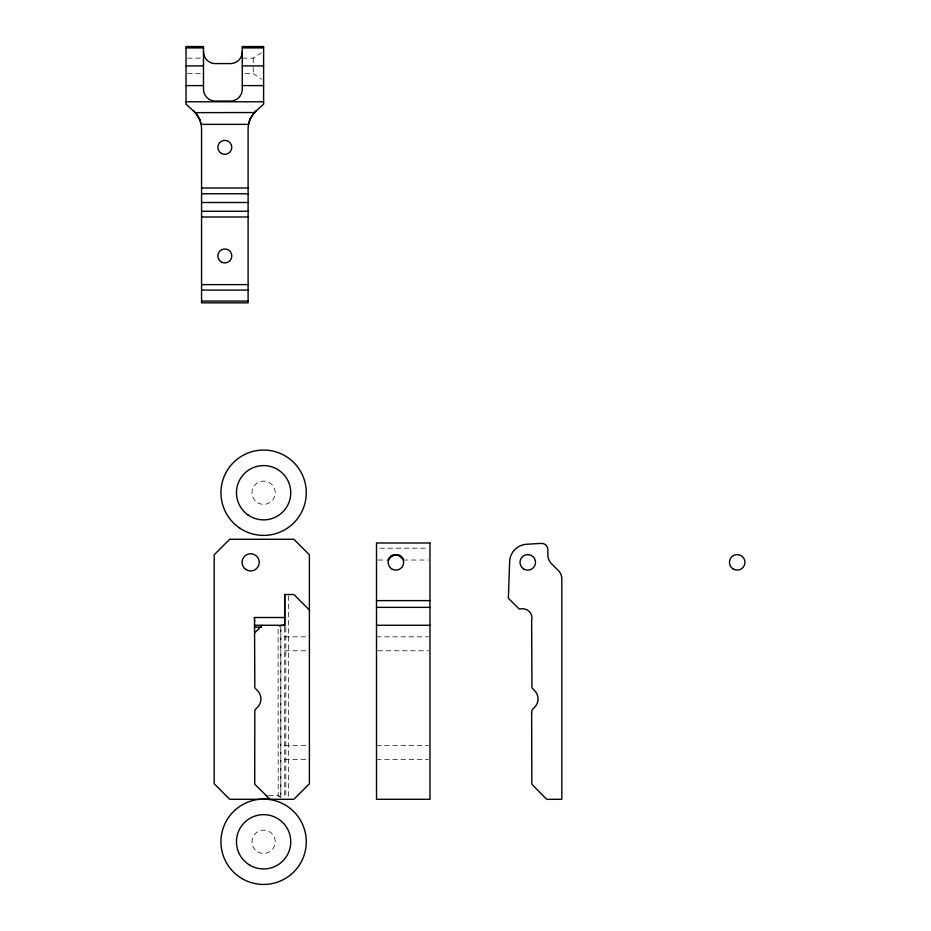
<?xml version="1.0" encoding="UTF-8"?>
<svg xmlns="http://www.w3.org/2000/svg" width="931" height="931" viewBox="0 0 931 931"><rect width="100%" height="100%" fill="white"/><g stroke="black" fill="none" stroke-linecap="round" stroke-linejoin="round"><path stroke-width="0.7" stroke-dasharray="4.66 3.49" d="M280.836 626.97L280.836 797.832L280.836 626.726M242.281 58.153L253.244 58.153L261.308 52.788M187.492 58.153L202.039 58.153M187.492 73.665L202.039 73.665M245.028 73.665L253.244 73.665L261.541 79.193M379.848 548.196L426.619 548.196M378.009 560.02L386.249 560.02M403.298 560.02L428.295 560.02M284.711 636.816L309.395 636.816M376.508 636.816L428.516 636.816M284.711 650.781L307.94 650.781M377.951 650.781L428.516 650.781M284.711 745.417L309.395 745.417M376.508 745.417L428.516 745.417M284.711 759.382L309.395 759.382M376.508 759.382L428.516 759.382M268.559 795.563L278.194 795.563L278.136 625.271M288.587 595.933L288.587 797.855M285.817 627.215L285.817 797.855M284.711 627.645L284.711 797.844M253.244 58.153L253.244 63.785M253.244 67.323L253.244 73.665M257.794 851.865A11.638 11.638 0 0 0 275.25 841.787A11.638 11.638 0 0 0 257.794 831.709A11.638 11.638 0 0 0 257.794 851.865M257.794 502.81A11.638 11.638 0 0 0 275.25 492.732A11.638 11.638 0 0 0 257.794 482.654A11.638 11.638 0 0 0 257.794 502.81M280.243 797.18A4.329 2.979 -90 0 0 278.183 795.9A4.329 2.979 90 0 1 280.243 797.18"/><path stroke-width="1.4" d="M309.395 610.026L293.882 594.513L284.711 594.513L284.711 625.271L254.524 625.271M388.564 559.822L389.135 558.553M249.787 119.983L248.519 124.358L201.143 124.358L199.874 119.983M250.09 119.238L254.314 112.698M389.693 557.692L391.206 556.179M254.524 633.022L262.274 625.271M256.095 110.917L254.454 112.535L195.301 112.651L186.037 104.191L186.037 46.55L203.493 46.55L203.493 89.225A11.824 11.824 0 0 0 215.329 101.048L230.446 101.048A11.824 11.824 0 0 0 242.281 89.225L242.281 46.55L263.613 46.55L263.613 104.191L256.095 110.917A24.043 24.043 0 0 0 248.1 128.827L248.1 302.843L201.561 302.843L201.561 128.827A24.043 24.043 0 0 0 193.555 110.917L193.671 111.022M280.184 625.702L283.222 625.271M186.037 47.9L203.493 47.9M242.281 47.9L263.613 47.9M186.037 65.915L203.493 65.915M242.281 65.915L263.613 65.915M186.037 85.605L203.493 85.605M242.281 85.605L263.613 85.605M186.037 101.793L263.613 101.793M201.561 188.015L248.1 188.015M201.561 193.753L248.1 193.753M201.561 202.504L248.1 202.504M201.561 211.256L248.1 211.256M201.561 216.993L248.1 216.993M201.561 284.618L248.1 284.618M201.561 290.1L248.1 290.1M201.561 301.074L248.1 301.074M387.75 560.02L388.495 560.02M376.508 600.623L429.959 600.623M376.508 607.361L429.959 607.361M284.711 617.509L254.454 617.509L254.524 619.778M376.508 625.271L429.959 625.271M254.524 627.145L261.483 627.145M265.8 795.551L266.592 795.563M283.396 625.271L284.327 625.271M400.598 556.179L402.099 557.692M195.335 112.698L199.63 119.389M402.658 558.553L403.228 559.822M254.466 617.718L254.5 618.324M254.524 619.767L254.815 687.346A4.306 4.306 0 0 0 255.327 688.416L257.061 690.197A11.824 11.824 0 0 1 257.061 707.7L255.327 709.469A4.306 4.306 0 0 0 254.815 710.539L254.722 783.39A4.876 4.876 0 0 0 255.28 784.763L270.037 799.287A8.46 8.46 0 0 1 268.047 797.762M284.711 594.513L284.711 626.458M400.935 557.122A8.414 1.699 41.6 0 1 401.564 557.913M399.457 555.714A6.517 3.864 13.1 0 1 400.388 556.284M399.306 555.935A6.482 4.62 5.9 0 0 392.254 555.679A6.517 3.864 -13.1 0 0 391.416 556.284M391.008 556.086A6.517 4.259 -9.6 0 1 391.974 555.423M388.483 558.937A8.414 2.374 -34.6 0 1 388.762 558.158M390.24 557.913A8.414 1.699 -41.6 0 1 390.869 557.122M392.486 555.935A6.482 4.62 -5.9 0 1 399.539 555.679M399.818 555.423A6.517 4.259 9.6 0 1 400.784 556.086M403.042 558.158A8.414 2.374 34.6 0 1 403.309 558.937M254.687 620.57A11.905 0.64 89.6 0 1 254.687 621.373M279.381 626.063A6.459 4.446 90 0 1 280.196 625.748M242.281 51.752A11.824 11.824 0 0 1 230.446 63.587L215.329 63.587A11.824 11.824 0 0 1 203.493 51.752M199.467 119.482A15.571 9.799 73.1 0 1 199.711 120.076M249.624 119.901A15.571 10.16 -73.4 0 1 249.939 119.145M531.648 713.006L531.834 783.39A4.876 4.876 0 0 0 532.404 784.763L545.147 797.774A8.46 8.46 0 0 0 547.125 799.345L561.835 799.287L561.835 579.001A12.022 12.022 0 0 0 558.309 570.494L551.385 563.581A12.022 12.022 0 0 1 547.87 555.074L547.87 549.581A6.203 6.203 0 0 0 541.295 543.39L525.515 544.332A18.155 18.155 0 0 0 509.606 562.359L508.373 598.226L519.23 609.083C526.574 607.198 533.498 612.784 531.648 620.488L531.938 687.346A4.306 4.306 0 0 0 532.451 688.416L534.185 690.197A11.824 11.824 0 0 1 534.185 707.7L532.451 709.469A4.306 4.306 0 0 0 531.938 710.539L531.648 713.006M229.701 539.27L214.188 554.783L214.188 783.762L229.701 799.287L293.882 799.287L309.395 783.762L309.395 554.783L293.882 539.27L229.701 539.27M429.959 542.994L376.508 542.994L376.508 799.287L429.959 799.287L429.959 542.994M250.032 865.295A27.15 27.15 0 0 0 290.763 841.787A27.15 27.15 0 0 0 250.032 818.279A27.15 27.15 0 0 0 250.032 865.295M242.281 878.736A42.663 42.663 0 0 0 306.276 841.787A42.663 42.663 0 0 0 242.281 804.838A42.663 42.663 0 0 0 242.281 878.736M239.698 528.063A42.663 42.663 0 0 0 306.171 495.769A42.663 42.663 0 0 0 244.969 454.351A42.663 42.663 0 0 0 239.698 528.063M247.983 514.924A27.15 27.15 0 0 0 290.647 495.164A27.15 27.15 0 0 0 252.208 468.095A27.15 27.15 0 0 0 247.983 514.924M391.427 568.701A7.762 7.762 0 0 0 403.623 563.046A7.762 7.762 0 0 0 392.638 555.318A7.762 7.762 0 0 0 391.427 568.701M245.761 569.435A8.6 8.6 0 0 0 259.214 563.046A8.6 8.6 0 0 0 246.959 554.585A8.6 8.6 0 0 0 245.761 569.435M523.42 568.783A7.762 7.762 0 0 0 535.5 562.906A7.762 7.762 0 0 0 524.374 555.376A7.762 7.762 0 0 0 523.42 568.783M732.848 568.783A7.762 7.762 0 0 0 744.94 562.906A7.762 7.762 0 0 0 733.814 555.376A7.762 7.762 0 0 0 732.848 568.783M221.334 153.406A6.982 6.982 0 0 0 231.807 147.366A6.982 6.982 0 0 0 221.334 141.314A6.982 6.982 0 0 0 221.334 153.406M221.334 262.007A6.982 6.982 0 0 0 231.807 255.955A6.982 6.982 0 0 0 221.334 249.915A6.982 6.982 0 0 0 221.334 262.007"/></g></svg>
